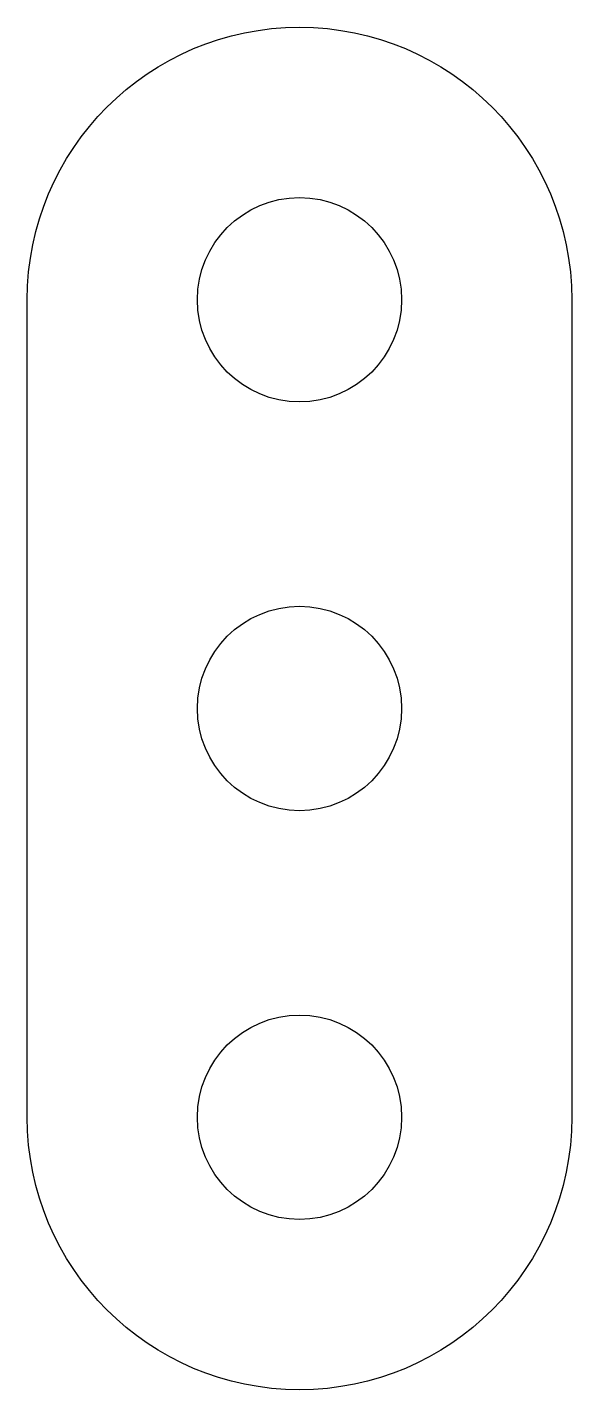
# Model space of a CAD drawing. Header units: millimetres. Extents: x -4 to 4, y -10 to 10.
import ezdxf

# ---------------------------------------------------------------- set-up
doc = ezdxf.new("R2010")
doc.units = ezdxf.units.MM

# ---------------------------------------------------------------- blocks, each defined once
blk = doc.blocks.new('*U1')
blk.add_lwpolyline([(-8, 4), (4, 4, -1), (4, -4, 0.482901)], format="xyb")
blk = doc.blocks.new('*U2')
at = {"color": 0, "linetype": 'ByBlock', "lineweight": -2, "transparency": 16777216, "rotation": 180}
blk.add_blockref('*U1', (-2, 0), dxfattribs=at)
at = {"color": 0, "linetype": 'ByBlock', "lineweight": -2, "transparency": 16777216}
blk.add_blockref('*U1', (2, 0), dxfattribs=at)

msp = doc.modelspace()

# ---------------------------------------------------------------- linework, layer by layer
for centre in [(0, 6), (0, 0), (0, -6)]:
    msp.add_circle(centre, 1.5)

# ---------------------------------------------------------------- block references
at = {"rotation": 90}
msp.add_blockref('*U2', (0, 0), dxfattribs=at)

doc.saveas('drawing.dxf')
